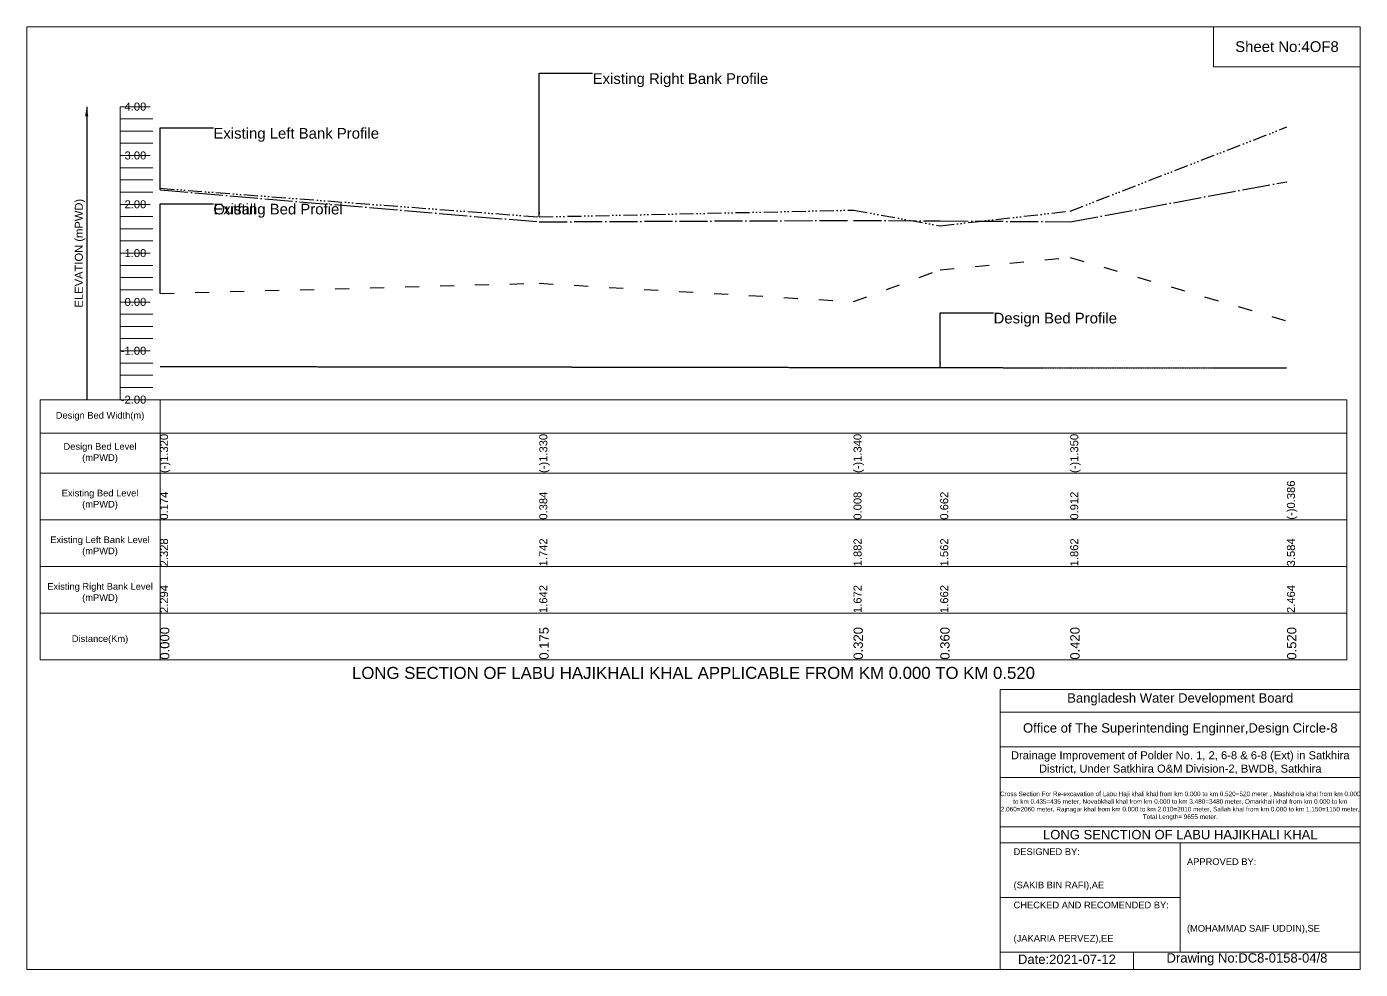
# Model space of a CAD drawing. Header units: inches. Extents: x 91000 to 648000, y -5656 to 141.
# Drawn here: x 130000 to 138000, y -5656 to 0 of the extents above; entities that cross this region are included whole.
import ezdxf

# ---------------------------------------------------------------- set-up
doc = ezdxf.new("R2010")
doc.units = ezdxf.units.IN
doc.header["$LTSCALE"] = 7
doc.header["$MEASUREMENT"] = 0
for name, pattern in [('ACAD_ISO03W100', [30, 12, -18]), ('ACAD_ISO04W100', [30, 24, -3, 0, -3]), ('ACAD_ISO14W100', [24, 12, -3, 0, -3, 0, -3, 0, -3]), ('CENTER', [2, 1.25, -0.25, 0.25, -0.25])]:
    doc.linetypes.add(name, pattern=pattern)
for name, color, linetype, lineweight in [('Cross Section Labels', 7, 'Continuous', 9), ('Design Bed Level Long Section', 7, 'CENTER', 25), ('Existing Bed Level for Long Section', 7, 'ACAD_ISO03W100', 25), ('Existing Left Bank of Long section', 7, 'ACAD_ISO04W100', 25), ('Existing Right Bank of Long Section', 7, 'ACAD_ISO14W100', 25), ('Long Section Border', 7, 'Continuous', 9), ('Long Section Labels', 7, 'Continuous', 9), ('Vscale for Long Section', 7, 'Continuous', 9)]:
    doc.layers.add(name, color=color, linetype=linetype, lineweight=lineweight)
doc.styles.get("Standard").update_dxf_attribs({"font": 'arial.ttf'})
doc.dimstyles.get("Standard").update_dxf_attribs({"dimtxt": 0.18, "dimasz": 0.18, "dimexe": 0.18, "dimexo": 0.0625, "dimgap": 0.09, "dimtad": 0, "dimtih": 1, "dimtoh": 1, "dimdec": 4, "dimzin": 0, "dimdsep": 46, "dimtxsty": 'Standard', "dimcen": 0.09, "dimadec": 0, "dimazin": 0, "dimtfac": 1, "dimtdec": 4, "dimtofl": 0, "dimtmove": 0, "dimatfit": 3, "dimfxl": 1, "dimtolj": 1, "dimtzin": 0, "dimarcsym": 0})

msp = doc.modelspace()

# ---------------------------------------------------------------- linework, layer by layer
at = {"layer": 'Cross Section Labels'}
for points in [[(130000, 0), (138000, 0), (138000, -5656), (130000, -5656)], [(137120, 0), (138000, 0), (138000, -240), (137120, -240)]]:
    msp.add_lwpolyline(points, close=True, dxfattribs=at)
for points in [[(135840, -5656), (135840, -3976), (138000, -3976)], [(135840, -4112), (138000, -4112)], [(135840, -4320), (138000, -4320)], [(135840, -4504), (138000, -4504)], [(135840, -4800), (138000, -4800)], [(135840, -4896), (138000, -4896)], [(136920, -4896), (136920, -5552)], [(135840, -5224), (136920, -5224)], [(135840, -5552), (138000, -5552)], [(136640, -5552), (136640, -5656)]]:
    msp.add_lwpolyline(points, dxfattribs=at)
at = {"layer": 'Design Bed Level Long Section'}
msp.add_lwpolyline([(130800, -2038.8), (133075, -2041.7), (134960, -2044.6), (135480, -2044.6), (136260, -2047.5), (137560, -2047.5)], dxfattribs=at)
at = {"layer": 'Existing Bed Level for Long Section'}
msp.add_lwpolyline([(130800, -1601), (133075, -1539.5), (134960, -1649.7), (135480, -1458), (136260, -1384.8), (137560, -1765.1)], dxfattribs=at)
at = {"layer": 'Existing Left Bank of Long section'}
msp.add_lwpolyline([(130800, -979.9), (133075, -1170.9), (134960, -1162.1), (135480, -1165), (136260, -1170.9), (137560, -930)], dxfattribs=at)
at = {"layer": 'Existing Right Bank of Long Section'}
msp.add_lwpolyline([(130800, -969.9), (133075, -1141.6), (134960, -1100.6), (135480, -1194.3), (136260, -1106.4), (137560, -601.9)], dxfattribs=at)
at = {"layer": 'Long Section Border'}
msp.add_lwpolyline([(130080, -2238), (137920, -2238), (137920, -3798), (130080, -3798)], close=True, dxfattribs=at)
for points in [[(130800, -2238), (130800, -3798)], [(130080, -2438), (137920, -2438)], [(130080, -2678), (137920, -2678)], [(130080, -2958), (137920, -2958)], [(130080, -3238), (137920, -3238)], [(130080, -3518), (137920, -3518)]]:
    msp.add_lwpolyline(points, dxfattribs=at)
at = {"layer": 'Vscale for Long Section'}
for points in [[(130560, -2238), (130560, -1945), (130560, -1652), (130560, -1359), (130560, -1066), (130560, -773), (130560, -480)], [(130560, -480), (130741.5, -480)], [(130560, -553.2), (130757.5, -553.2)], [(130560, -626.5), (130757.5, -626.5)], [(130560, -699.8), (130757.5, -699.8)], [(130560, -773), (130741.5, -773)], [(130560, -846.2), (130757.5, -846.2)], [(130560, -919.5), (130757.5, -919.5)], [(130560, -992.8), (130757.5, -992.8)], [(130560, -1066), (130741.5, -1066)], [(130560, -1139.2), (130757.5, -1139.2)], [(130560, -1212.5), (130757.5, -1212.5)], [(130560, -1285.8), (130757.5, -1285.8)], [(130560, -1359), (130741.5, -1359)], [(130560, -1432.2), (130757.5, -1432.2)], [(130560, -1505.5), (130757.5, -1505.5)], [(130560, -1578.8), (130757.5, -1578.8)], [(130560, -1652), (130741.5, -1652)], [(130560, -1725.2), (130757.5, -1725.2)], [(130560, -1798.5), (130757.5, -1798.5)], [(130560, -1871.8), (130757.5, -1871.8)], [(130560, -1945), (130741.5, -1945)], [(130560, -2018.2), (130757.5, -2018.2)], [(130560, -2091.5), (130757.5, -2091.5)], [(130560, -2164.8), (130757.5, -2164.8)], [(130560, -2238), (130741.5, -2238)]]:
    msp.add_lwpolyline(points, dxfattribs=at)

# ---------------------------------------------------------------- texts
at = {"layer": 'Cross Section Labels', "attachment_point": 5}
for s, insert, char_height in [('Sheet No:4OF8', (137560, -120), 64), ('Bangladesh Water Development Board', (136920, -4036), 56), ('Office of The Superintending Enginner,Design Circle-8', (136920, -4216), 56)]:
    msp.add_mtext(s, dxfattribs=dict(at, insert=insert, char_height=char_height))
at = {"layer": 'Cross Section Labels'}
for s, insert, char_height, width, attachment_point in [('Drainage Improvement of Polder No. 1, 2, 6-8 & 6-8 (Ext) in Satkhira District, Under Satkhira O&M Division-2, BWDB, Satkhira', (136920, -4416), 48, 2240, 5), ('Cross Section For Re-excavation of Labu Haji khali khal from km 0.000 to km 0.520=520 meter , Mashkhola khal from km 0.000 to km 0.435=435 meter, Novabkhali khal from km 0.000 to km 3.480=3480 meter, Omarkhali khal from km 0.000 to km 2.060=2060 meter, Rajnagar khal from km 0.000 to km 2.010=2010 meter, Sallah khal from km 0.000 to km 1.150=1150 meter, Total Length= 9655 meter. ', (136920, -4676), 27.4148, 2160, 5), ('LONG SENCTION OF LABU HAJIKHALI KHAL', (136920, -4848), 56, 2240, 5), ('DESIGNED BY:^J^J^J(SAKIB BIN RAFI),AE', (135920, -5056), 40, 1120, 4), ('APPROVED BY:^J^J^J^J^J^J(MOHAMMAD SAIF UDDIN),SE', (136960, -5216), 40, 1120, 4), ('CHECKED AND RECOMENDED BY:^J^J^J(JAKARIA PERVEZ),EE', (135920, -5376), 40, 1120, 4), ('Date:2021-07-12', (136240, -5596), 56, 1120, 5), ('Drawing No:DC8-0158-04/8', (137320, -5596), 56, 1760, 5)]:
    msp.add_mtext(s, dxfattribs=dict(at, insert=insert, char_height=char_height, width=width, attachment_point=attachment_point))
at = {"layer": 'Long Section Border', "attachment_point": 5}
for s, insert, char_height in [('Design Bed Width(m)', (130440, -2338), 40), ('Design Bed Level^J(mPWD)', (130440, -2558), 40), ('Existing Bed Level^J(mPWD)', (130440, -2838), 40), ('Existing Left Bank Level^J(mPWD)', (130440, -3118), 40), ('Existing Right Bank Level^J(mPWD)', (130440, -3398), 40), ('Distance(Km)', (130440, -3678), 40), ('LONG SECTION OF LABU HAJIKHALI KHAL APPLICABLE FROM KM 0.000 TO KM 0.520', (134000, -3878), 72)]:
    msp.add_mtext(s, dxfattribs=dict(at, insert=insert, char_height=char_height))
at = {"layer": 'Long Section Labels', "char_height": 64, "attachment_point": 1}
for s, insert in [('Existing Right Bank Profile', (133395, -279.6)), ('Existing Left Bank Profile', (131120, -607.7)), ('Outfall', (131120, -1062.5)), ('Existing Bed Profiel', (131120, -1062.5)), ('Design Bed Profile', (135800, -1716.5))]:
    msp.add_mtext(s, dxfattribs=dict(at, insert=insert))
at = {"layer": 'Vscale for Long Section', "char_height": 48, "attachment_point": 6}
for s, insert in [('4.00', (130717.5, -480)), ('3.00', (130717.5, -773)), ('2.00', (130717.5, -1066)), ('1.00', (130717.5, -1359)), ('0.00', (130717.5, -1652)), ('-1.00', (130717.5, -1945)), ('-2.00', (130717.5, -2238))]:
    msp.add_mtext(s, dxfattribs=dict(at, insert=insert))
at = {"layer": 'Vscale for Long Section', "rotation": 90}
for s, insert, char_height, attachment_point in [('ELEVATION (mPWD)', (130320, -1359), 48, 5), ('(-)1.320', (130800, -2678), 48, 1), ('(-)1.330', (133075, -2678), 48, 1), ('(-)1.340', (134960, -2678), 48, 1), ('(-)1.340', (134960, -2678), 48, 1), ('(-)1.350', (136260, -2678), 48, 1), ('(-)1.350', (136260, -2678), 48, 1), ('0.174', (130800, -2958), 48, 1), ('0.384', (133075, -2958), 48, 1), ('0.008', (134960, -2958), 48, 1), ('0.662', (135480, -2958), 48, 1), ('0.912', (136260, -2958), 48, 1), ('(-)0.386', (137560, -2958), 48, 1), ('2.328', (130800, -3238), 48, 1), ('1.742', (133075, -3238), 48, 1), ('1.882', (134960, -3238), 48, 1), ('1.562', (135480, -3238), 48, 1), ('1.862', (136260, -3238), 48, 1), ('3.584', (137560, -3238), 48, 1), ('2.294', (130800, -3518), 48, 1), ('1.642', (133075, -3518), 48, 1), ('1.642', (133075, -3518), 48, 1), ('1.672', (134960, -3518), 48, 1), ('1.662', (135480, -3518), 48, 1), ('2.464', (137560, -3518), 48, 1), ('0.000', (130800, -3798), 56, 1), ('0.175', (133075, -3798), 56, 1), ('0.320', (134960, -3798), 56, 1), ('0.360', (135480, -3798), 56, 1), ('0.420', (136260, -3798), 56, 1), ('0.520', (137560, -3798), 56, 1)]:
    msp.add_mtext(s, dxfattribs=dict(at, insert=insert, char_height=char_height, attachment_point=attachment_point))

# ---------------------------------------------------------------- leaders
at = {"layer": 'Long Section Labels', "annotation_type": 0, "has_hookline": 1, "hookline_direction": 0}
for points, text_width in [([(133075, -1141.6), (133075, -279.6), (133394.9, -279.6)], 1042.7), ([(130800, -979.9), (130800, -607.7), (131119.9, -607.7)], 983.1), ([(130800, -1601), (130800, -1062.5), (131119.9, -1062.5)], 761.9), ([(130800, -1601), (130800, -1062.5), (131119.9, -1062.5)], 247.8), ([(135480, -2044.6), (135480, -1716.5), (135799.9, -1716.5)], 729.9)]:
    msp.add_leader(points, dimstyle='Standard', override={"dimasz": 28.8}, dxfattribs=dict(at, text_width=text_width))
at = {"layer": 'Vscale for Long Section'}
msp.add_leader([(130360, -480), (130360, -2238)], dimstyle='Standard', override={"dimasz": 57.6}, dxfattribs=at)

doc.saveas('drawing.dxf')
